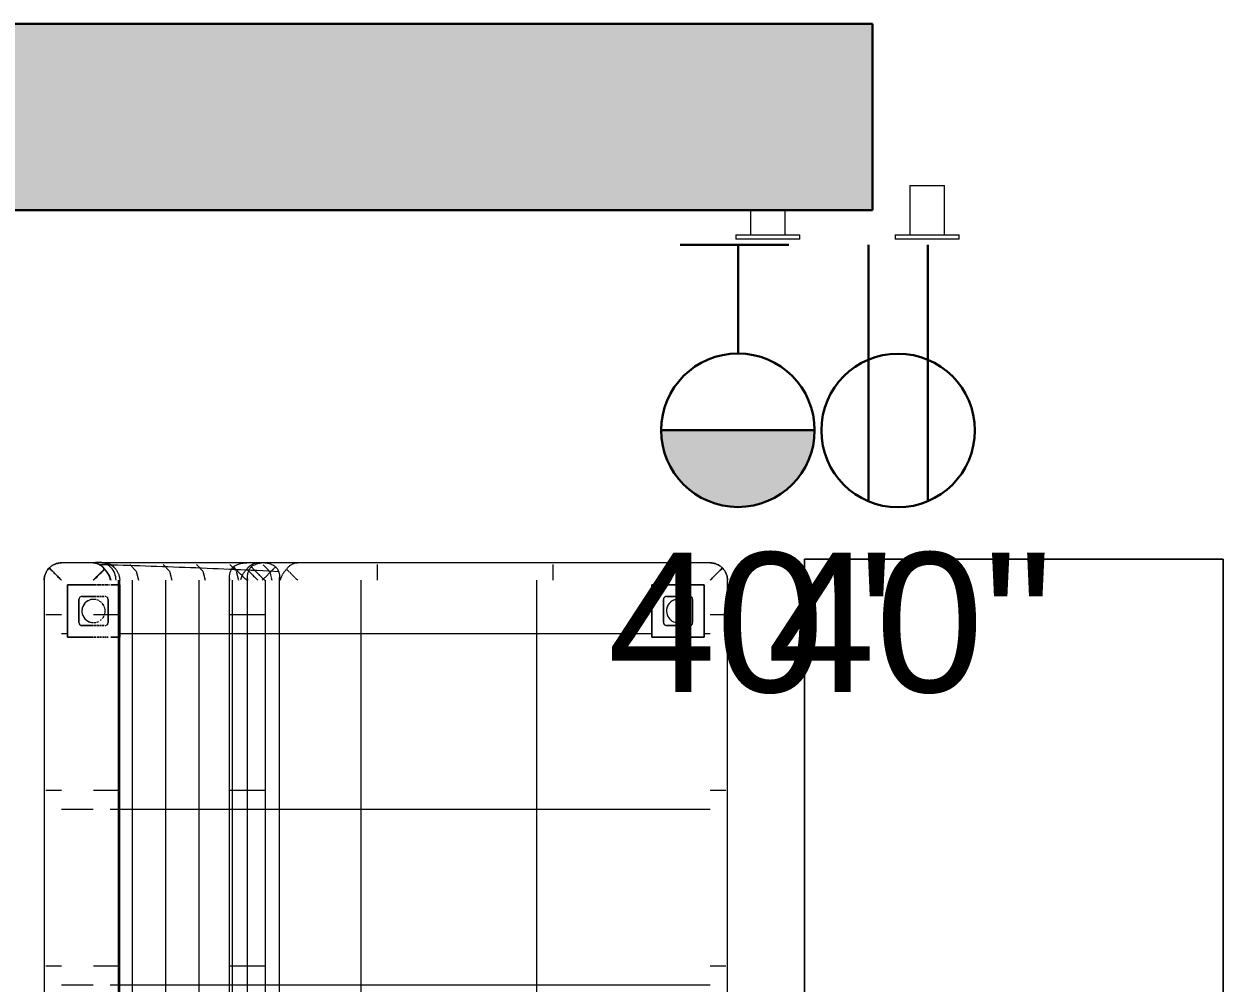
# Model space of a CAD drawing. Header units: inches. Extents: x 11834 to 13024, y -8101 to -6934.
# Drawn here: x 12305.5 to 12357.1, y -7327.8 to -7286.5 of the extents above; entities that cross this region are included whole.
import ezdxf

# ---------------------------------------------------------------- set-up
doc = ezdxf.new("R2010")
doc.units = ezdxf.units.IN
doc.header["$MEASUREMENT"] = 0
for name, color, linetype, lineweight in [('A-ANNO-NOTE', 131, 'Continuous', 40), ('A-WALL', 113, 'Continuous', 9), ('A-WALL-PATT', 111, 'Continuous', 18), ('E-ELEC-FIXT', 91, 'Continuous', 9), ('I-FURN', 30, 'Continuous', 9)]:
    doc.layers.add(name, color=color, linetype=linetype, lineweight=lineweight)
doc.styles.add('Swis721 Lt BT', font='swissl.ttf', dxfattribs={"height": 6})
pattern_1 = [(270, (7274.035, 12321.105), (7.554, 5e-16), []), (0, (7274.035, 12321.105), (0, 7.554), [])]

# ---------------------------------------------------------------- blocks, each defined once
blk = doc.blocks.new('FP_1_185-FIRST FLOOR POWER _ SIGNAL')
at = {"layer": 'I-FURN'}
for p, q in [((0.785, 11.494), (23.586, 11.494)), ((0.785, 11.443), (23.586, 11.443)), ((6.992, 11.511), (6.992, 11.802)), ((14.547, 11.511), (14.547, 11.802)), ((22.101, 11.511), (22.101, 11.802))]:
    blk.add_line(p, q, dxfattribs=at)
blk = doc.blocks.new('FP_1_186-FIRST FLOOR POWER _ SIGNAL')
at = {"layer": 'I-FURN'}
for p, q in [((6.992, 12.219), (6.992, 12.571)), ((14.547, 12.219), (14.547, 12.571)), ((22.101, 12.219), (22.101, 12.571)), ((6.992, 11.943), (6.992, 12.219)), ((6.992, 11.802), (6.992, 11.943)), ((14.547, 11.943), (14.547, 12.219)), ((14.547, 11.802), (14.547, 11.943)), ((22.101, 11.943), (22.101, 12.219)), ((22.101, 11.802), (22.101, 11.943))]:
    blk.add_line(p, q, dxfattribs=at)
blk = doc.blocks.new('FP_1_187-FIRST FLOOR POWER _ SIGNAL')
at = {"layer": 'I-FURN'}
for p, q in [((23.586, 14.693), (0.785, 14.693)), ((6.992, 14.333), (6.992, 14.618)), ((14.547, 14.333), (14.547, 14.618)), ((22.101, 14.333), (22.101, 14.618)), ((6.992, 13.943), (6.992, 14.333)), ((14.547, 13.943), (14.547, 14.333)), ((22.101, 13.943), (22.101, 14.333))]:
    blk.add_line(p, q, dxfattribs=at)
blk = doc.blocks.new('FP_1_188-FIRST FLOOR POWER _ SIGNAL')
at = {"layer": 'I-FURN'}
for p, q in [((24.351, 12.37), (24.353, 12.388)), ((24.353, 12.388), (24.354, 12.406)), ((24.354, 12.406), (24.355, 12.424)), ((24.355, 12.424), (24.356, 12.443)), ((24.356, 12.443), (24.357, 12.462)), ((24.357, 12.462), (24.358, 12.481)), ((24.137, 11.82), (24.188, 11.876)), ((24.188, 11.876), (24.234, 11.936)), ((24.234, 11.936), (24.273, 12.001)), ((24.263, 11.85), (24.267, 11.86)), ((24.267, 11.86), (24.27, 11.87)), ((24.27, 11.87), (24.273, 11.881)), ((24.273, 12.001), (24.306, 12.069)), ((24.273, 11.881), (24.277, 11.892)), ((24.277, 11.892), (24.28, 11.903)), ((24.28, 11.903), (24.283, 11.914)), ((24.283, 11.914), (24.286, 11.926)), ((24.286, 11.926), (24.289, 11.937)), ((24.289, 11.937), (24.292, 11.949)), ((24.292, 11.949), (24.295, 11.961)), ((24.295, 11.961), (24.298, 11.974)), ((24.298, 11.974), (24.3, 11.986)), ((24.3, 11.986), (24.303, 11.999)), ((24.303, 11.999), (24.306, 12.012)), ((24.306, 12.069), (24.332, 12.14)), ((24.306, 12.012), (24.308, 12.025)), ((24.308, 12.025), (24.311, 12.039)), ((24.311, 12.039), (24.313, 12.053)), ((24.313, 12.053), (24.316, 12.066)), ((24.316, 12.066), (24.318, 12.08)), ((24.318, 12.08), (24.321, 12.095)), ((24.321, 12.095), (24.323, 12.109)), ((24.323, 12.109), (24.325, 12.124)), ((24.325, 12.124), (24.327, 12.139)), ((24.327, 12.139), (24.329, 12.154)), ((24.329, 12.154), (24.331, 12.169)), ((24.331, 12.169), (24.333, 12.185)), ((24.332, 12.14), (24.35, 12.213)), ((24.333, 12.185), (24.335, 12.201)), ((24.335, 12.201), (24.337, 12.217)), ((24.337, 12.217), (24.339, 12.233)), ((24.339, 12.233), (24.341, 12.249)), ((24.341, 12.249), (24.342, 12.266)), ((24.342, 12.266), (24.344, 12.283)), ((24.344, 12.283), (24.346, 12.3)), ((24.346, 12.3), (24.347, 12.317)), ((24.347, 12.317), (24.349, 12.334)), ((24.349, 12.334), (24.35, 12.352)), ((24.35, 12.352), (24.351, 12.37)), ((24.35, 12.213), (24.362, 12.287)), ((23.586, 11.6), (23.662, 11.603)), ((23.662, 11.603), (23.738, 11.613)), ((23.738, 11.613), (23.812, 11.631)), ((23.812, 11.631), (23.884, 11.656)), ((23.884, 11.656), (23.953, 11.687)), ((23.953, 11.687), (24.019, 11.726)), ((24.019, 11.726), (24.08, 11.77)), ((24.08, 11.77), (24.137, 11.82)), ((24.185, 11.695), (24.189, 11.7)), ((24.189, 11.7), (24.194, 11.706)), ((24.194, 11.706), (24.198, 11.712)), ((24.198, 11.712), (24.202, 11.718)), ((24.202, 11.718), (24.206, 11.725)), ((24.206, 11.725), (24.21, 11.732)), ((24.21, 11.732), (24.215, 11.738)), ((24.215, 11.738), (24.219, 11.746)), ((24.219, 11.746), (24.223, 11.753)), ((24.223, 11.753), (24.227, 11.761)), ((24.227, 11.761), (24.23, 11.769)), ((24.23, 11.769), (24.234, 11.777)), ((24.234, 11.777), (24.238, 11.785)), ((24.238, 11.785), (24.242, 11.794)), ((24.242, 11.794), (24.246, 11.802)), ((24.246, 11.802), (24.249, 11.811)), ((24.249, 11.811), (24.253, 11.821)), ((24.253, 11.821), (24.256, 11.83)), ((24.256, 11.83), (24.26, 11.84)), ((24.26, 11.84), (24.263, 11.85))]:
    blk.add_line(p, q, dxfattribs=at)
at = {"layer": 'I-FURN', "flags": 128}
blk.add_lwpolyline([(24.336, 12.193), (24.335, 12.163), (24.334, 12.133), (24.331, 12.104), (24.326, 12.074), (24.321, 12.044), (24.314, 12.015), (24.307, 11.986), (24.298, 11.957), (24.288, 11.929), (24.277, 11.901), (24.265, 11.874), (24.251, 11.847), (24.237, 11.821), (24.221, 11.795), (24.205, 11.77), (24.188, 11.745), (24.169, 11.722), (24.15, 11.699), (24.13, 11.677), (24.108, 11.655), (24.087, 11.635), (24.064, 11.615), (24.04, 11.597), (24.016, 11.579), (23.991, 11.562), (23.966, 11.547), (23.939, 11.532), (23.913, 11.518), (23.885, 11.506), (23.858, 11.494), (23.83, 11.484), (23.801, 11.475), (23.772, 11.467), (23.743, 11.46), (23.713, 11.454), (23.684, 11.45), (23.654, 11.446), (23.624, 11.444), (23.594, 11.443), (23.586, 11.443)], dxfattribs=at)
blk = doc.blocks.new('FP_1_189-FIRST FLOOR POWER _ SIGNAL')
at = {"layer": 'I-FURN'}
blk.add_line((24.336, 12.571), (24.336, 13.943), dxfattribs=at)
blk = doc.blocks.new('FP_1_199-FIRST FLOOR POWER _ SIGNAL')
at = {"layer": 'I-FURN'}
for p, q in [((6.992, -14.333), (6.992, -13.943)), ((6.992, -14.618), (6.992, -14.333)), ((14.547, -14.333), (14.547, -13.943)), ((14.547, -14.618), (14.547, -14.333)), ((22.101, -14.333), (22.101, -13.943)), ((22.101, -14.618), (22.101, -14.333)), ((0.785, -14.693), (23.586, -14.693))]:
    blk.add_line(p, q, dxfattribs=at)
blk = doc.blocks.new('FP_1_200-FIRST FLOOR POWER _ SIGNAL')
at = {"layer": 'I-FURN'}
for p, q in [((23.728, 6.731), (0.643, 6.731)), ((6.992, 6.582), (6.992, 6.736)), ((14.547, 6.582), (14.547, 6.736)), ((22.101, 6.582), (22.101, 6.736)), ((6.992, 6.313), (6.992, 6.582)), ((6.992, 5.981), (6.992, 6.313)), ((14.547, 6.313), (14.547, 6.582)), ((14.547, 5.981), (14.547, 6.313)), ((22.101, 6.313), (22.101, 6.582)), ((22.101, 5.981), (22.101, 6.313))]:
    blk.add_line(p, q, dxfattribs=at)
blk = doc.blocks.new('FP_1_202-FIRST FLOOR POWER _ SIGNAL')
at = {"layer": 'I-FURN'}
for p, q in [((24.336, -13.943), (24.336, 5.981)), ((23.976, 0.371), (23.586, 0.371)), ((24.261, 0.371), (23.976, 0.371)), ((23.976, -7.183), (23.586, -7.183)), ((24.261, -7.183), (23.976, -7.183))]:
    blk.add_line(p, q, dxfattribs=at)
blk = doc.blocks.new('FP_1_214-FIRST FLOOR POWER _ SIGNAL')
at = {"layer": 'I-FURN'}
blk.add_line((0.671, 4.567), (23.7, 4.567), dxfattribs=at)
blk = doc.blocks.new('FP_1_215-FIRST FLOOR POWER _ SIGNAL')
at = {"layer": 'I-FURN'}
for p, q in [((23.586, 14.693), (0.785, 14.693)), ((6.992, 14.502), (6.992, 14.572)), ((6.992, 14.352), (6.992, 14.474)), ((14.547, 14.352), (14.547, 14.613)), ((22.101, 14.572), (22.101, 14.618)), ((22.101, 14.474), (22.101, 14.564)), ((22.101, 14.352), (22.101, 14.463)), ((6.992, 13.943), (6.992, 14.333)), ((14.547, 14.053), (14.547, 14.333)), ((14.547, 13.943), (14.547, 14.027)), ((22.101, 14.22), (22.101, 14.333)), ((22.101, 14.083), (22.101, 14.21)), ((22.101, 13.943), (22.101, 14.053))]:
    blk.add_line(p, q, dxfattribs=at)
blk = doc.blocks.new('FP_1_218-FIRST FLOOR POWER _ SIGNAL')
at = {"layer": 'I-FURN'}
for p, q in [((24.336, 12.235), (24.336, 12.571)), ((24.259, 12.026), (24.254, 11.858)), ((24.265, 12.269), (24.259, 12.026)), ((24.336, 5.981), (24.336, 12.235)), ((24.245, 11.542), (24.238, 11.3)), ((24.252, 11.784), (24.245, 11.542)), ((24.254, 11.858), (24.252, 11.784)), ((24.261, 11.009), (23.976, 10.729)), ((24.23, 11.058), (24.223, 10.816)), ((24.238, 11.3), (24.23, 11.058)), ((23.976, 10.729), (23.586, 10.628)), ((24.207, 10.333), (24.199, 10.092)), ((24.215, 10.574), (24.207, 10.333)), ((24.223, 10.816), (24.215, 10.574)), ((24.191, 9.85), (24.183, 9.609)), ((24.199, 10.092), (24.191, 9.85)), ((23.976, 9.297), (23.586, 9.195)), ((24.261, 9.576), (23.976, 9.297)), ((24.174, 9.368), (24.165, 9.127)), ((24.183, 9.609), (24.174, 9.368)), ((24.156, 8.886), (24.147, 8.646)), ((24.165, 9.127), (24.156, 8.886)), ((24.138, 8.405), (24.129, 8.165)), ((24.147, 8.646), (24.138, 8.405)), ((23.976, 7.865), (23.586, 7.763)), ((24.261, 8.144), (23.976, 7.865)), ((24.119, 7.925), (24.11, 7.685)), ((24.129, 8.165), (24.119, 7.925)), ((24.1, 7.445), (24.09, 7.206)), ((24.11, 7.685), (24.1, 7.445)), ((24.069, 6.727), (24.065, 6.638)), ((24.08, 6.966), (24.069, 6.727)), ((24.09, 7.206), (24.08, 6.966)), ((24.261, 6.712), (24.132, 6.585)), ((23.637, 6.344), (23.586, 6.331)), ((23.976, 6.433), (23.644, 6.346)), ((24.105, 6.559), (24.001, 6.458)), ((24.048, 6.249), (24.038, 6.01)), ((24.057, 6.453), (24.048, 6.249)), ((24.059, 6.488), (24.058, 6.458)), ((24.062, 6.559), (24.059, 6.488)), ((24.065, 6.638), (24.062, 6.559)), ((24.023, 5.685), (24.016, 5.533)), ((24.027, 5.772), (24.023, 5.686)), ((24.031, 5.867), (24.028, 5.787)), ((24.038, 6.01), (24.032, 5.882)), ((24.336, 5.317), (24.336, 5.981)), ((24.005, 5.295), (23.994, 5.057)), ((24.016, 5.533), (24.005, 5.295)), ((24.161, 5.182), (24.066, 5.089)), ((24.255, 5.274), (24.167, 5.188)), ((23.695, 4.927), (23.586, 4.899)), ((23.826, 4.961), (23.711, 4.931)), ((23.945, 4.992), (23.834, 4.963)), ((23.983, 4.819), (23.971, 4.581)), ((24.058, 5.081), (23.976, 5)), ((23.994, 5.057), (23.983, 4.819))]:
    blk.add_line(p, q, dxfattribs=at)
blk = doc.blocks.new('FP_1_219-FIRST FLOOR POWER _ SIGNAL')
at = {"layer": 'I-FURN'}
blk.add_line((24.336, 12.587), (24.336, 13.943), dxfattribs=at)
blk = doc.blocks.new('FP_1_220-FIRST FLOOR POWER _ SIGNAL')
at = {"layer": 'I-FURN'}
for p, q in [((6.992, 12.241), (6.992, 12.571)), ((14.547, 12.241), (14.547, 12.571)), ((22.101, 12.445), (22.101, 12.563)), ((22.101, 12.322), (22.101, 12.437)), ((6.992, 12.052), (6.992, 12.235)), ((6.992, 11.991), (6.992, 12.024)), ((14.547, 12.089), (14.547, 12.241)), ((14.547, 12.009), (14.547, 12.068)), ((14.547, 11.93), (14.547, 11.967)), ((14.547, 11.872), (14.547, 11.904)), ((22.101, 12.241), (22.101, 12.313)), ((22.101, 12.202), (22.101, 12.241)), ((22.101, 12.089), (22.101, 12.193)), ((22.101, 11.995), (22.101, 12.085)), ((22.101, 11.919), (22.101, 11.967)), ((22.101, 11.865), (22.101, 11.914)), ((22.101, 11.832), (22.101, 11.862))]:
    blk.add_line(p, q, dxfattribs=at)
blk = doc.blocks.new('FP_1_221-FIRST FLOOR POWER _ SIGNAL')
at = {"layer": 'I-FURN'}
for p, q in [((23.709, 5.959), (0.662, 5.959)), ((6.992, 5.81), (6.992, 5.964)), ((6.992, 5.541), (6.992, 5.81)), ((14.547, 5.81), (14.547, 5.964)), ((14.547, 5.541), (14.547, 5.81)), ((22.101, 5.81), (22.101, 5.964)), ((22.101, 5.541), (22.101, 5.81)), ((6.992, 5.209), (6.992, 5.541)), ((14.547, 5.209), (14.547, 5.541)), ((22.101, 5.209), (22.101, 5.541))]:
    blk.add_line(p, q, dxfattribs=at)
blk = doc.blocks.new('FP_1_222-FIRST FLOOR POWER _ SIGNAL')
at = {"layer": 'I-FURN'}
for p, q in [((6.992, -14.044), (6.992, -13.943)), ((6.992, -14.315), (6.992, -14.053)), ((6.992, -14.545), (6.992, -14.352)), ((14.547, -14.333), (14.547, -13.943)), ((14.547, -14.572), (14.547, -14.352)), ((22.101, -14.083), (22.101, -13.952)), ((22.101, -14.22), (22.101, -14.093)), ((22.101, -14.333), (22.101, -14.23)), ((22.101, -14.474), (22.101, -14.362)), ((0.785, -14.693), (23.586, -14.693)), ((6.992, -14.618), (6.992, -14.572)), ((22.101, -14.572), (22.101, -14.482)), ((22.101, -14.618), (22.101, -14.578))]:
    blk.add_line(p, q, dxfattribs=at)
blk = doc.blocks.new('FP_1_224-FIRST FLOOR POWER _ SIGNAL')
at = {"layer": 'I-FURN'}
for p, q in [((24.336, -13.943), (24.336, 5.209)), ((23.674, 0.371), (23.586, 0.371)), ((23.963, 0.371), (23.714, 0.371)), ((24.15, 0.371), (23.976, 0.371)), ((24.244, 0.371), (24.178, 0.371)), ((23.695, -7.183), (23.586, -7.183)), ((23.976, -7.183), (23.72, -7.183)), ((24.261, -7.183), (23.979, -7.183))]:
    blk.add_line(p, q, dxfattribs=at)
blk = doc.blocks.new('Kimball - Villa - Lounges Privacy Back Without Arms - K602FPB-V184-FIRST FLOOR POWER _ SIGNAL')
at = {"layer": 'I-FURN'}
h = blk.add_hatch(dxfattribs=at)
h.set_pattern_fill('FP1_10', color=256, style=0, pattern_type=2)
h.set_pattern_definition(pattern_1)
h.paths.add_polyline_path([(0.785, 13.098), (0.801, 12.587), (21.141, 12.587), (21.141, 13.693), (23.391, 13.693), (23.391, 12.587), (23.586, 12.587), (23.586, 13.943), (0.785, 13.943)], flags=0)
h = blk.add_hatch(dxfattribs=at)
h.set_pattern_fill('FP1_9', color=256, style=0, pattern_type=2)
h.set_pattern_definition([(270, (7274.035, 446.049), (7.554, 5e-16), []), (0, (7274.035, 446.049), (0, 1.432), [])])
h.paths.add_polyline_path([(0.785, 11.831), (0.785, 4.58), (23.586, 4.58), (23.586, 11.851), (23.391, 11.831), (23.391, 11.443), (21.141, 11.443), (21.141, 11.851), (0.785, 11.844)], flags=0)
h = blk.add_hatch(dxfattribs=at)
h.set_pattern_fill('FP1_10', color=256, style=0, pattern_type=2)
h.set_pattern_definition(pattern_1)
h.paths.add_polyline_path([(0.785, 4.567), (0.785, -13.943), (23.586, -13.943), (23.586, 4.567), (1.15, 4.567)], flags=0)
h.paths.add_polyline_path([(21.141, -13.6), (21.141, -11.443), (23.391, -11.443), (23.391, -13.693), (21.141, -13.693)], flags=0)
for p, q in [((23.391, 13.693), (21.141, 13.693)), ((21.141, 13.693), (21.141, 12.587)), ((21.141, 12.587), (21.141, 13.693)), ((21.141, 13.693), (23.391, 13.693)), ((23.391, 12.587), (23.391, 13.693)), ((23.391, 13.693), (23.391, 12.587)), ((21.641, 13.068), (21.641, 12.587)), ((21.641, 12.587), (21.641, 13.068)), ((22.766, 13.193), (21.766, 13.193)), ((21.766, 13.193), (22.766, 13.193)), ((22.891, 12.587), (22.891, 13.068)), ((22.891, 13.068), (22.891, 12.587)), ((21.141, 12.558), (21.141, 12.463)), ((21.141, 12.463), (21.141, 12.558)), ((21.141, 12.432), (21.141, 12.34)), ((21.141, 12.34), (21.141, 12.432)), ((21.641, 12.56), (21.641, 12.463)), ((21.641, 12.463), (21.641, 12.56)), ((21.641, 12.434), (21.641, 12.34)), ((21.641, 12.34), (21.641, 12.434)), ((22.891, 12.463), (22.891, 12.567)), ((22.891, 12.567), (22.891, 12.463)), ((22.891, 12.34), (22.891, 12.441)), ((22.891, 12.441), (22.891, 12.34)), ((23.391, 12.463), (23.391, 12.57)), ((23.391, 12.57), (23.391, 12.463)), ((23.391, 12.34), (23.391, 12.444)), ((23.391, 12.444), (23.391, 12.34)), ((21.141, 12.308), (21.141, 12.222)), ((21.141, 12.222), (21.141, 12.308)), ((21.141, 12.188), (21.141, 12.11)), ((21.141, 12.11), (21.141, 12.188)), ((21.141, 12.082), (21.141, 12.013)), ((21.141, 12.013), (21.141, 12.082)), ((21.141, 11.986), (21.141, 11.938)), ((21.141, 11.938), (21.141, 11.986)), ((21.641, 12.31), (21.641, 12.222)), ((21.641, 12.222), (21.641, 12.31)), ((21.641, 12.191), (21.641, 12.11)), ((21.641, 12.11), (21.641, 12.191)), ((21.766, 11.943), (22.766, 11.943)), ((22.766, 11.943), (21.766, 11.943)), ((22.891, 12.222), (22.891, 12.317)), ((22.891, 12.317), (22.891, 12.222)), ((22.891, 12.11), (22.891, 12.197)), ((22.891, 12.197), (22.891, 12.11)), ((23.391, 12.222), (23.391, 12.319)), ((23.391, 12.319), (23.391, 12.222)), ((23.391, 12.11), (23.391, 12.199)), ((23.391, 12.199), (23.391, 12.11)), ((23.391, 12.013), (23.391, 12.087)), ((23.391, 12.087), (23.391, 12.013)), ((23.391, 11.938), (23.391, 11.99)), ((23.391, 11.99), (23.391, 11.938)), ((23.391, 11.884), (23.391, 11.916)), ((23.391, 11.916), (23.391, 11.884)), ((21.141, 11.831), (21.141, 11.487)), ((21.141, 11.487), (21.141, 11.831)), ((21.141, 11.487), (21.141, 11.443)), ((21.141, 11.443), (21.141, 11.487)), ((21.141, 11.443), (23.391, 11.443)), ((23.391, 11.443), (21.141, 11.443)), ((23.391, 11.489), (23.391, 11.831)), ((23.391, 11.831), (23.391, 11.489)), ((23.391, 11.443), (23.391, 11.489)), ((23.391, 11.489), (23.391, 11.443)), ((23.391, -11.443), (21.141, -11.443)), ((21.141, -11.443), (21.141, -13.693)), ((21.141, -13.693), (21.141, -11.443)), ((21.141, -11.443), (23.391, -11.443)), ((23.391, -13.693), (23.391, -11.443)), ((23.391, -11.443), (23.391, -13.693)), ((21.641, -12.068), (21.641, -13.068)), ((21.641, -13.068), (21.641, -12.068)), ((22.766, -11.943), (21.766, -11.943)), ((21.766, -11.943), (22.766, -11.943)), ((22.891, -13.068), (22.891, -12.068)), ((22.891, -12.068), (22.891, -13.068)), ((21.766, -13.193), (22.766, -13.193)), ((22.766, -13.193), (21.766, -13.193)), ((21.141, -13.693), (23.391, -13.693)), ((23.391, -13.693), (21.141, -13.693))]:
    blk.add_line(p, q, dxfattribs=at)
for centre, radius, start, end in [((21.766, 13.068), 0.125, 90, 180), ((21.766, 13.068), 0.125, 105, 180), ((21.766, 13.068), 0.125, 90, 105), ((22.266, 12.568), 0.5, 60, 177.8447), ((22.266, 12.568), 0.5, 2.1553, 150), ((22.266, 12.568), 0.5, 45, 60), ((22.266, 12.568), 0.5, 2.1553, 45), ((22.766, 13.068), 0.125, 30, 90), ((22.766, 13.068), 0.125, 75, 90), ((22.766, 13.068), 0.125, 15, 75), ((22.766, 13.068), 0.125, 0, 30), ((22.766, 13.068), 0.125, 0, 15), ((22.266, 12.568), 0.5, 150, 177.8447), ((22.266, 12.568), 0.5, 180.8614, 192.2406), ((22.266, 12.568), 0.5, 180.8614, 192.2406), ((22.266, 12.568), 0.5, 195.4821, 207.273), ((22.266, 12.568), 0.5, 195.4821, 207.273), ((22.266, 12.568), 0.5, 332.727, 345), ((22.266, 12.568), 0.5, 332.727, 345), ((22.266, 12.568), 0.5, 347.7594, 359.7724), ((22.266, 12.568), 0.5, 347.7594, 359.7724), ((21.766, 12.068), 0.125, 180, 195), ((21.766, 12.068), 0.125, 180, 195), ((21.766, 12.068), 0.125, 210, 270), ((21.766, 12.068), 0.125, 210, 225), ((21.766, 12.068), 0.125, 225, 270), ((22.266, 12.568), 0.5, 214.7548, 224.0218), ((22.266, 12.568), 0.5, 214.7548, 224.0218), ((22.266, 12.568), 0.5, 229.2763, 247.7514), ((22.266, 12.568), 0.5, 229.2763, 247.7514), ((22.266, 12.568), 0.5, 250.1586, 253.9617), ((22.266, 12.568), 0.5, 250.1586, 253.9617), ((22.266, 12.568), 0.5, 255.6561, 284.8274), ((22.266, 12.568), 0.5, 255.6561, 284.8274), ((22.266, 12.568), 0.5, 286.0383, 290.2577), ((22.266, 12.568), 0.5, 286.0383, 290.2577), ((22.266, 12.568), 0.5, 292.2486, 311.3114), ((22.266, 12.568), 0.5, 292.2486, 300), ((22.266, 12.568), 0.5, 300, 311.3114), ((22.266, 12.568), 0.5, 315.9782, 329.6284), ((22.266, 12.568), 0.5, 315.9782, 329.6284), ((22.766, 12.068), 0.125, 270, 330), ((22.766, 12.068), 0.125, 270, 300), ((22.766, 12.068), 0.125, 300, 315), ((22.766, 12.068), 0.125, 315, 330), ((22.766, 12.068), 0.125, 345, 0), ((22.766, 12.068), 0.125, 345, 0), ((21.766, -12.068), 0.125, 165, 180), ((21.766, -12.068), 0.125, 165, 180), ((21.766, -12.068), 0.125, 150, 165), ((21.766, -12.068), 0.125, 150, 165), ((21.766, -12.068), 0.125, 120, 150), ((21.766, -12.068), 0.125, 135, 150), ((21.766, -12.068), 0.125, 90, 135), ((21.766, -12.068), 0.125, 90, 120), ((22.266, -12.568), 0.5, 135, 180), ((22.266, -12.568), 0.5, 150, 180), ((22.266, -12.568), 0.5, 135, 150), ((22.266, -12.568), 0.5, 90, 135), ((22.266, -12.568), 0.5, 0, 135), ((22.266, -12.568), 0.5, 75, 90), ((22.266, -12.568), 0.5, 30, 75), ((22.266, -12.568), 0.5, 15, 30), ((22.766, -12.068), 0.125, 60, 90), ((22.766, -12.068), 0.125, 75, 90), ((22.766, -12.068), 0.125, 0, 75), ((22.766, -12.068), 0.125, 0, 60), ((22.266, -12.568), 0.5, 180, 225), ((22.266, -12.568), 0.5, 180, 360), ((22.266, -12.568), 0.5, 315, 330), ((22.266, -12.568), 0.5, 330, 360), ((22.266, -12.568), 0.5, 0, 15), ((21.766, -13.068), 0.125, 180, 225), ((21.766, -13.068), 0.125, 180, 195), ((21.766, -13.068), 0.125, 195, 270), ((21.766, -13.068), 0.125, 225, 270), ((22.266, -12.568), 0.5, 225, 270), ((22.266, -12.568), 0.5, 270, 315), ((22.766, -13.068), 0.125, 270, 315), ((22.766, -13.068), 0.125, 270, 285), ((22.766, -13.068), 0.125, 285, 300), ((22.766, -13.068), 0.125, 300, 330), ((22.766, -13.068), 0.125, 315, 0), ((22.766, -13.068), 0.125, 330, 345), ((22.766, -13.068), 0.125, 345, 0)]:
    blk.add_arc(centre, radius, start, end, dxfattribs=at)
for points, knots in [([(23.586, 14.693), (23.633, 14.693), (23.726, 14.685), (23.841, 14.652), (23.93, 14.611), (24.017, 14.561), (24.077, 14.512), (24.116, 14.474)], [0, 0, 0, 0, 0.25, 0.5, 0.625, 0.75, 1, 1, 1, 1]), ([(24.116, 14.474), (24.077, 14.512), (24.017, 14.561), (23.93, 14.611), (23.841, 14.652), (23.726, 14.685), (23.633, 14.693), (23.586, 14.693)], [0, 0, 0, 0, 0.25, 0.375, 0.5, 0.75, 1, 1, 1, 1]), ([(24.116, 14.474), (24.077, 14.512), (24.017, 14.561), (23.93, 14.611), (23.841, 14.652), (23.726, 14.685), (23.633, 14.693), (23.586, 14.693)], [0, 0, 0, 0, 0.25, 0.375, 0.5, 0.75, 1, 1, 1, 1]), ([(24.116, 14.474), (24.077, 14.436), (24.017, 14.374), (23.93, 14.287), (23.841, 14.198), (23.726, 14.084), (23.633, 13.99), (23.586, 13.943)], [0, 0, 0, 0, 0.25, 0.375, 0.5, 0.75, 1, 1, 1, 1]), ([(23.586, 13.943), (23.633, 13.99), (23.726, 14.084), (23.841, 14.198), (23.93, 14.287), (24.017, 14.374), (24.077, 14.436), (24.116, 14.474)], [0, 0, 0, 0, 0.25, 0.5, 0.625, 0.75, 1, 1, 1, 1]), ([(23.863, 14.64), (23.885, 14.631), (23.93, 14.611), (24.017, 14.561), (24.077, 14.512), (24.116, 14.474)], [0.5, 0.5, 0.5, 0.5, 0.625, 0.75, 1, 1, 1, 1]), ([(24.116, 14.474), (24.077, 14.436), (24.017, 14.374), (23.93, 14.287), (23.885, 14.243), (23.863, 14.22)], [0, 0, 0, 0, 0.25, 0.375, 0.5, 0.5, 0.5, 0.5]), ([(23.586, 13.943), (23.633, 13.99), (23.726, 14.084), (23.841, 14.198), (23.93, 14.287), (23.973, 14.331), (23.995, 14.352)], [0, 0, 0, 0, 0.25, 0.5, 0.625, 0.75, 0.75, 0.75, 0.75]), ([(24.298, 12.394), (24.289, 12.37), (24.272, 12.335), (24.252, 12.302), (24.246, 12.291)], [-0.639382, -0.639382, -0.639382, -0.639382, -0.5, -0.4356322, -0.4356322, -0.4356322, -0.4356322]), ([(24.33, 12.508), (24.327, 12.489), (24.319, 12.451), (24.306, 12.414), (24.298, 12.396)], [-0.8564331, -0.8564331, -0.8564331, -0.8564331, -0.75, -0.6430394, -0.6430394, -0.6430394, -0.6430394]), ([(23.782, 11.914), (23.758, 11.903), (23.708, 11.882), (23.658, 11.868), (23.632, 11.862)], [-0.3969001, -0.3969001, -0.3969001, -0.3969001, -0.25, -0.0923865, -0.0923865, -0.0923865, -0.0923865]), ([(23.917, 11.989), (23.889, 11.97), (23.845, 11.944), (23.799, 11.921), (23.783, 11.913)], [-0.6762946, -0.6762946, -0.6762946, -0.6762946, -0.5, -0.3975728, -0.3975728, -0.3975728, -0.3975728]), ([(24.04, 12.087), (24.011, 12.06), (23.971, 12.026), (23.929, 11.997), (23.917, 11.989)], [-0.9462059, -0.9462059, -0.9462059, -0.9462059, -0.75, -0.6767674, -0.6767674, -0.6767674, -0.6767674]), ([(24.294, 12.363), (24.28, 12.33), (24.244, 12.264), (24.197, 12.2), (24.166, 12.172)], [0.4000238, 0.4000238, 0.4000238, 0.4000238, 0.6, 0.7999961, 0.7999961, 0.7999961, 0.7999961]), ([(24.164, 6.559), (24.132, 6.591), (24.065, 6.644), (23.971, 6.689), (23.892, 6.712), (23.812, 6.728), (23.751, 6.732), (23.71, 6.731)], [0, 0, 0, 0, 0.2, 0.4, 0.5, 0.6, 0.8, 0.8, 0.8, 0.8]), ([(23.586, 5.981), (23.628, 6.022), (23.71, 6.105), (23.812, 6.208), (23.892, 6.287), (23.971, 6.366), (24.065, 6.46), (24.132, 6.528), (24.164, 6.559)], [0, 0, 0, 0, 0.2, 0.4, 0.5, 0.6, 0.8, 1, 1, 1, 1]), ([(23.617, 6.228), (23.648, 6.221), (23.721, 6.2), (23.791, 6.168), (23.832, 6.147)], [0.0629363, 0.0629363, 0.0629363, 0.0629363, 0.25, 0.4984416, 0.4984416, 0.4984416, 0.4984416]), ([(23.949, 5.922), (23.93, 5.928), (23.892, 5.94), (23.853, 5.947), (23.833, 5.951)], [0.4030579, 0.4030579, 0.4030579, 0.4030579, 0.5, 0.5993, 0.5993, 0.5993, 0.5993]), ([(23.833, 5.456), (23.853, 5.476), (23.892, 5.514), (23.929, 5.552), (23.948, 5.57)], [0.4019522, 0.4019522, 0.4019522, 0.4019522, 0.5, 0.5944092, 0.5944092, 0.5944092, 0.5944092]), ([(23.834, 5.069), (23.854, 5.049), (23.891, 5.012), (23.927, 4.975), (23.945, 4.958)], [0.4029332, 0.4029332, 0.4029332, 0.4029332, 0.5, 0.5899944, 0.5899944, 0.5899944, 0.5899944]), ([(23.944, 4.602), (23.927, 4.596), (23.891, 4.585), (23.854, 4.578), (23.835, 4.575)], [0.4125676, 0.4125676, 0.4125676, 0.4125676, 0.5, 0.5958174, 0.5958174, 0.5958174, 0.5958174]), ([(24.116, -14.474), (24.077, -14.436), (24.017, -14.374), (23.93, -14.287), (23.841, -14.198), (23.726, -14.084), (23.633, -13.99), (23.586, -13.943)], [0, 0, 0, 0, 0.25, 0.375, 0.5, 0.75, 1, 1, 1, 1]), ([(24.116, -14.474), (24.077, -14.436), (24.017, -14.374), (23.93, -14.287), (23.841, -14.198), (23.726, -14.084), (23.633, -13.99), (23.586, -13.943)], [0, 0, 0, 0, 0.25, 0.375, 0.5, 0.75, 1, 1, 1, 1]), ([(23.726, -14.083), (23.772, -14.13), (23.841, -14.198), (23.93, -14.287), (24.017, -14.374), (24.077, -14.436), (24.116, -14.474)], [0.25, 0.25, 0.25, 0.25, 0.5, 0.625, 0.75, 1, 1, 1, 1]), ([(23.586, -14.693), (23.633, -14.693), (23.726, -14.685), (23.841, -14.652), (23.93, -14.611), (24.017, -14.561), (24.077, -14.512), (24.116, -14.474)], [0, 0, 0, 0, 0.25, 0.5, 0.625, 0.75, 1, 1, 1, 1]), ([(24.116, -14.474), (24.077, -14.512), (24.017, -14.561), (23.93, -14.611), (23.841, -14.652), (23.726, -14.685), (23.633, -14.693), (23.586, -14.693)], [0, 0, 0, 0, 0.25, 0.375, 0.5, 0.75, 1, 1, 1, 1]), ([(23.586, -14.693), (23.633, -14.693), (23.726, -14.685), (23.841, -14.652), (23.93, -14.611), (24.017, -14.561), (24.077, -14.512), (24.116, -14.474)], [0, 0, 0, 0, 0.25, 0.5, 0.625, 0.75, 1, 1, 1, 1]), ([(24.116, -14.474), (24.077, -14.512), (24.017, -14.561), (23.93, -14.611), (23.841, -14.652), (23.726, -14.685), (23.633, -14.693), (23.586, -14.693)], [0, 0, 0, 0, 0.25, 0.375, 0.5, 0.75, 1, 1, 1, 1])]:
    blk.add_open_spline(points, degree=3, knots=knots, dxfattribs=at)
for points in [[(23.586, 14.693), (23.633, 14.693), (23.726, 14.685), (23.818, 14.658), (23.863, 14.64)], [(23.995, 14.352), (24.037, 14.395), (24.077, 14.436), (24.116, 14.474)], [(24.213, 14.355), (24.185, 14.398), (24.152, 14.438), (24.116, 14.474)], [(24.116, 14.474), (24.151, 14.438), (24.214, 14.363), (24.283, 14.232), (24.326, 14.091), (24.336, 13.993), (24.336, 13.943)], [(24.116, 14.474), (24.152, 14.437), (24.185, 14.397), (24.213, 14.355)], [(24.116, 14.474), (24.152, 14.438), (24.185, 14.398), (24.213, 14.355)], [(23.726, 14.083), (23.679, 14.037), (23.633, 13.99), (23.586, 13.943)], [(23.863, 14.22), (23.818, 14.175), (23.772, 14.13), (23.726, 14.083)], [(24.251, 14.29), (24.246, 14.299), (24.241, 14.309), (24.235, 14.318)], [(24.235, 14.318), (24.241, 14.309), (24.246, 14.299), (24.252, 14.29)], [(24.235, 14.318), (24.241, 14.309), (24.246, 14.299), (24.252, 14.29)], [(24.251, 14.29), (24.264, 14.266), (24.276, 14.242), (24.286, 14.217)], [(24.251, 14.29), (24.264, 14.266), (24.276, 14.242), (24.286, 14.217)], [(24.284, 14.217), (24.275, 14.242), (24.264, 14.267), (24.252, 14.29)], [(24.285, 14.216), (24.291, 14.2), (24.297, 14.185), (24.302, 14.169)], [(24.285, 14.216), (24.291, 14.2), (24.297, 14.185), (24.302, 14.169)], [(24.301, 14.169), (24.296, 14.185), (24.291, 14.2), (24.286, 14.216)], [(24.301, 14.169), (24.305, 14.158), (24.308, 14.148), (24.31, 14.137)], [(24.301, 14.169), (24.305, 14.158), (24.308, 14.148), (24.31, 14.137)], [(24.31, 14.137), (24.308, 14.148), (24.305, 14.159), (24.302, 14.169)], [(24.315, 14.119), (24.32, 14.099), (24.323, 14.078), (24.325, 14.058)], [(24.327, 14.058), (24.324, 14.078), (24.32, 14.098), (24.315, 14.118)], [(24.315, 14.118), (24.32, 14.098), (24.323, 14.078), (24.325, 14.058)], [(24.328, 14.054), (24.333, 14.018), (24.336, 13.981), (24.336, 13.943)], [(24.336, 13.943), (24.336, 13.98), (24.333, 14.017), (24.328, 14.053)], [(24.328, 14.053), (24.333, 14.017), (24.336, 13.98), (24.336, 13.943)], [(23.586, 12.587), (23.628, 12.546), (23.669, 12.504), (23.71, 12.463)], [(24.068, 12.089), (24.031, 12.125), (23.956, 12.201), (23.836, 12.321), (23.712, 12.445), (23.628, 12.529), (23.586, 12.571)], [(23.586, 12.571), (23.628, 12.529), (23.712, 12.445), (23.836, 12.321), (23.916, 12.241), (23.955, 12.202)], [(23.712, 12.461), (23.752, 12.421), (23.792, 12.38), (23.833, 12.34)], [(24.336, 12.571), (24.336, 12.536), (24.329, 12.466), (24.298, 12.363), (24.245, 12.263), (24.17, 12.17), (24.105, 12.115), (24.068, 12.089)], [(24.326, 12.466), (24.319, 12.432), (24.309, 12.397), (24.294, 12.363)], [(24.336, 12.571), (24.336, 12.536), (24.333, 12.501), (24.326, 12.466)], [(24.336, 12.587), (24.336, 12.562), (24.334, 12.536), (24.33, 12.512)], [(23.586, 11.831), (23.628, 11.838), (23.712, 11.859), (23.836, 11.912), (23.956, 11.987), (24.031, 12.053), (24.068, 12.089)], [(23.711, 11.863), (23.67, 11.849), (23.628, 11.838), (23.586, 11.831)], [(23.631, 11.861), (23.616, 11.857), (23.601, 11.853), (23.586, 11.851)], [(23.955, 11.991), (23.916, 11.962), (23.836, 11.913), (23.753, 11.875), (23.711, 11.863)], [(23.835, 12.337), (23.875, 12.298), (23.914, 12.259), (23.951, 12.222)], [(23.955, 12.217), (23.993, 12.18), (24.028, 12.144), (24.063, 12.11)], [(23.955, 12.202), (23.994, 12.163), (24.031, 12.125), (24.068, 12.089)], [(24.068, 12.089), (24.031, 12.053), (23.994, 12.02), (23.955, 11.991)], [(24.166, 12.172), (24.137, 12.142), (24.105, 12.115), (24.068, 12.089)], [(24.167, 12.196), (24.138, 12.166), (24.104, 12.139), (24.069, 12.114)], [(24.233, 12.273), (24.216, 12.25), (24.199, 12.227), (24.178, 12.207)], [(23.638, 6.726), (23.621, 6.723), (23.603, 6.721), (23.586, 6.717)], [(23.71, 6.731), (23.69, 6.73), (23.67, 6.728), (23.649, 6.726)], [(24.164, 6.559), (24.201, 6.506), (24.264, 6.388), (24.323, 6.19), (24.336, 6.051), (24.336, 5.981)], [(23.638, 5.953), (23.621, 5.951), (23.603, 5.948), (23.586, 5.945)], [(23.709, 5.958), (23.689, 5.958), (23.669, 5.956), (23.649, 5.953)], [(23.831, 5.951), (23.791, 5.957), (23.751, 5.961), (23.71, 5.958)], [(23.83, 5.742), (23.79, 5.703), (23.751, 5.663), (23.71, 5.623)], [(23.833, 6.147), (23.872, 6.126), (23.912, 6.103), (23.95, 6.073)], [(23.949, 5.861), (23.911, 5.823), (23.872, 5.785), (23.833, 5.745)], [(23.951, 6.072), (23.989, 6.044), (24.026, 6.012), (24.061, 5.978)], [(24.061, 5.974), (24.026, 5.939), (23.99, 5.902), (23.952, 5.864)], [(24.061, 5.869), (24.026, 5.89), (23.989, 5.907), (23.952, 5.921)], [(23.953, 5.575), (23.99, 5.612), (24.027, 5.65), (24.061, 5.683)], [(24.064, 5.975), (24.101, 5.95), (24.135, 5.922), (24.165, 5.892)], [(24.163, 5.789), (24.132, 5.819), (24.099, 5.845), (24.064, 5.866)], [(24.065, 5.688), (24.099, 5.722), (24.132, 5.755), (24.163, 5.785)], [(24.256, 5.616), (24.232, 5.675), (24.201, 5.731), (24.166, 5.784)], [(24.178, 5.878), (24.209, 5.846), (24.234, 5.81), (24.257, 5.773)], [(24.264, 5.762), (24.287, 5.723), (24.307, 5.683), (24.316, 5.64)], [(23.707, 5.619), (23.667, 5.579), (23.627, 5.539), (23.586, 5.498)], [(23.586, 5.209), (23.626, 5.248), (23.666, 5.288), (23.705, 5.328)], [(23.586, 5.317), (23.624, 5.279), (23.662, 5.241), (23.699, 5.204)], [(23.711, 5.333), (23.75, 5.373), (23.789, 5.412), (23.828, 5.451)], [(23.711, 5.192), (23.749, 5.154), (23.787, 5.116), (23.824, 5.079)], [(24.315, 5.421), (24.302, 5.486), (24.286, 5.551), (24.259, 5.61)], [(24.336, 5.215), (24.336, 5.283), (24.328, 5.348), (24.317, 5.414)], [(24.317, 5.112), (24.326, 5.161), (24.33, 5.212), (24.333, 5.262)], [(24.318, 5.634), (24.33, 5.59), (24.335, 5.546), (24.336, 5.501)], [(24.335, 5.262), (24.335, 5.279), (24.336, 5.295), (24.336, 5.312)], [(23.954, 4.949), (23.99, 4.913), (24.025, 4.877), (24.058, 4.845)], [(24.057, 4.655), (24.024, 4.635), (23.99, 4.618), (23.955, 4.606)], [(24.067, 4.835), (24.1, 4.803), (24.131, 4.771), (24.16, 4.742)], [(24.16, 4.734), (24.131, 4.706), (24.1, 4.682), (24.068, 4.661)], [(24.169, 4.745), (24.202, 4.795), (24.23, 4.85), (24.255, 4.906)], [(24.26, 4.918), (24.284, 4.977), (24.305, 5.038), (24.315, 5.102)], [(23.701, 4.567), (23.663, 4.569), (23.624, 4.573), (23.586, 4.58)], [(23.586, 4.525), (23.624, 4.518), (23.662, 4.508), (23.7, 4.495)], [(23.824, 4.573), (23.786, 4.568), (23.748, 4.564), (23.71, 4.567)], [(23.711, 4.491), (23.749, 4.478), (23.786, 4.461), (23.823, 4.443)], [(23.835, 4.436), (23.872, 4.417), (23.908, 4.396), (23.943, 4.37)], [(23.942, 4.145), (23.907, 4.11), (23.872, 4.075), (23.836, 4.039)], [(23.955, 4.36), (23.99, 4.334), (24.023, 4.305), (24.056, 4.274)], [(24.056, 4.259), (24.023, 4.227), (23.99, 4.193), (23.956, 4.159)], [(24.069, 4.263), (24.102, 4.24), (24.133, 4.214), (24.161, 4.187)], [(24.178, 4.169), (24.207, 4.138), (24.232, 4.104), (24.254, 4.07)], [(23.696, 3.899), (23.66, 3.863), (23.623, 3.826), (23.586, 3.789)], [(23.821, 4.024), (23.785, 3.988), (23.748, 3.952), (23.712, 3.915)], [(24.264, 4.053), (24.285, 4.016), (24.304, 3.978), (24.315, 3.939)], [(24.318, 3.924), (24.329, 3.884), (24.334, 3.842), (24.336, 3.801)], [(23.586, -13.943), (23.633, -13.99), (23.679, -14.037), (23.726, -14.083)], [(23.586, -13.943), (23.633, -13.99), (23.726, -14.084), (23.818, -14.175), (23.863, -14.22)], [(23.863, -14.22), (23.885, -14.243), (23.93, -14.287), (23.974, -14.331), (23.995, -14.352)], [(23.995, -14.352), (24.037, -14.395), (24.077, -14.436), (24.116, -14.474)], [(24.336, -13.943), (24.336, -13.993), (24.326, -14.091), (24.283, -14.232), (24.214, -14.363), (24.151, -14.438), (24.116, -14.474)], [(24.336, -13.943), (24.336, -13.993), (24.326, -14.091), (24.283, -14.232), (24.214, -14.363), (24.151, -14.439), (24.116, -14.474)], [(24.213, -14.354), (24.185, -14.397), (24.152, -14.436), (24.116, -14.474)], [(24.116, -14.474), (24.152, -14.437), (24.185, -14.397), (24.213, -14.355)], [(24.235, -14.318), (24.241, -14.309), (24.246, -14.299), (24.252, -14.29)], [(24.251, -14.29), (24.246, -14.299), (24.241, -14.309), (24.235, -14.318)], [(24.251, -14.29), (24.264, -14.266), (24.276, -14.241), (24.286, -14.216)], [(24.285, -14.216), (24.275, -14.241), (24.265, -14.266), (24.252, -14.29)], [(24.285, -14.216), (24.291, -14.2), (24.297, -14.185), (24.302, -14.169)], [(24.301, -14.169), (24.296, -14.185), (24.291, -14.201), (24.285, -14.216)], [(24.301, -14.169), (24.305, -14.158), (24.308, -14.148), (24.31, -14.137)], [(24.31, -14.137), (24.308, -14.148), (24.305, -14.159), (24.302, -14.169)], [(24.315, -14.118), (24.32, -14.097), (24.323, -14.076), (24.325, -14.054)], [(24.328, -14.055), (24.324, -14.076), (24.32, -14.097), (24.315, -14.118)], [(24.328, -14.054), (24.333, -14.017), (24.336, -13.98), (24.336, -13.943)], [(24.336, -13.943), (24.336, -13.981), (24.333, -14.018), (24.328, -14.054)]]:
    blk.add_open_spline(points, degree=3, dxfattribs=at)
for name in ['FP_1_187-FIRST FLOOR POWER _ SIGNAL', 'FP_1_215-FIRST FLOOR POWER _ SIGNAL', 'FP_1_189-FIRST FLOOR POWER _ SIGNAL', 'FP_1_219-FIRST FLOOR POWER _ SIGNAL', 'FP_1_186-FIRST FLOOR POWER _ SIGNAL', 'FP_1_220-FIRST FLOOR POWER _ SIGNAL', 'FP_1_218-FIRST FLOOR POWER _ SIGNAL', 'FP_1_188-FIRST FLOOR POWER _ SIGNAL', 'FP_1_185-FIRST FLOOR POWER _ SIGNAL', 'FP_1_200-FIRST FLOOR POWER _ SIGNAL', 'FP_1_221-FIRST FLOOR POWER _ SIGNAL', 'FP_1_202-FIRST FLOOR POWER _ SIGNAL', 'FP_1_224-FIRST FLOOR POWER _ SIGNAL', 'FP_1_214-FIRST FLOOR POWER _ SIGNAL', 'FP_1_199-FIRST FLOOR POWER _ SIGNAL', 'FP_1_222-FIRST FLOOR POWER _ SIGNAL']:
    blk.add_blockref(name, (0, 0), dxfattribs=at)
blk = doc.blocks.new('PS - Power Device _Wall Base_ - USB-7191310-FIRST FLOOR POWER _ SIGNAL')
at = {"layer": 'E-ELEC-FIXT'}
for p, q in [((12171.225, -7294.535), (12171.225, -7295.598)), ((12172.725, -7295.598), (12172.725, -7294.535)), ((12170.6, -7295.598), (12173.35, -7295.598)), ((12170.6, -7295.598), (12170.6, -7295.785)), ((12173.35, -7295.785), (12173.35, -7295.598)), ((12173.35, -7295.785), (12170.6, -7295.785))]:
    blk.add_line(p, q, dxfattribs=at)
blk = doc.blocks.new('PS - Power Device _Wall Base_ - Duplex-V278-FIRST FLOOR POWER _ SIGNAL')
at = {"layer": 'E-ELEC-FIXT'}
for p, q in [((12343.633, -7293.473), (12345.133, -7293.473)), ((12343.633, -7293.473), (12343.633, -7295.598)), ((12345.133, -7295.598), (12345.133, -7293.473)), ((12343.008, -7295.598), (12345.758, -7295.598)), ((12343.008, -7295.598), (12343.008, -7295.785)), ((12345.758, -7295.785), (12345.758, -7295.598)), ((12345.758, -7295.785), (12343.008, -7295.785))]:
    blk.add_line(p, q, dxfattribs=at)
blk = doc.blocks.new('Furniture 2 - Furniture 2-7252815-FIRST FLOOR POWER _ SIGNAL')
at = {"layer": 'I-FURN'}
for p, q in [((12357.105, -7309.535), (12339.105, -7309.535)), ((12339.105, -7309.535), (12339.105, -7358.306)), ((12339.105, -7358.306), (12339.105, -7309.535)), ((12339.105, -7309.535), (12357.105, -7309.535)), ((12357.105, -7358.306), (12357.105, -7309.535)), ((12357.105, -7309.535), (12357.105, -7358.306))]:
    blk.add_line(p, q, dxfattribs=at)

msp = doc.modelspace()

# ---------------------------------------------------------------- hatches: boundary and pattern name
at = {"layer": 'A-ANNO-NOTE', "lineweight": 9}
for points in [[(12332.961, -7304.322), (12339.545, -7303.999), (12332.945, -7303.999)], [(12339.53, -7304.322), (12339.545, -7303.999), (12332.961, -7304.322)], [(12339.501, -7304.536), (12339.53, -7304.322), (12332.961, -7304.322)], [(12339.501, -7304.536), (12332.961, -7304.322), (12332.989, -7304.536)], [(12333.121, -7305.06), (12339.501, -7304.536), (12332.989, -7304.536)], [(12339.37, -7305.06), (12339.501, -7304.536), (12333.121, -7305.06)], [(12339.048, -7305.741), (12339.37, -7305.06), (12333.121, -7305.06)], [(12339.048, -7305.741), (12333.121, -7305.06), (12333.443, -7305.741)], [(12338.254, -7306.617), (12339.048, -7305.741), (12333.443, -7305.741)], [(12334.236, -7306.617), (12333.443, -7305.741), (12333.563, -7305.921)], [(12338.254, -7306.617), (12333.443, -7305.741), (12334.236, -7306.617)], [(12338.254, -7306.617), (12338.928, -7305.921), (12339.048, -7305.741)], [(12338.254, -7306.617), (12338.796, -7306.092), (12338.928, -7305.921)], [(12338.254, -7306.617), (12338.579, -7306.332), (12338.796, -7306.092)], [(12337.408, -7307.087), (12338.254, -7306.617), (12334.236, -7306.617)], [(12337.408, -7307.087), (12334.236, -7306.617), (12335.083, -7307.087)], [(12337.408, -7307.087), (12338.079, -7306.743), (12338.254, -7306.617)], [(12337.408, -7307.087), (12337.607, -7307.005), (12338.079, -7306.743)], [(12336.353, -7307.297), (12337.408, -7307.087), (12335.083, -7307.087)], [(12336.353, -7307.297), (12335.083, -7307.087), (12336.137, -7307.297)], [(12336.137, -7307.297), (12335.083, -7307.087), (12335.815, -7307.271)], [(12336.353, -7307.297), (12336.676, -7307.271), (12337.408, -7307.087)], [(12336.676, -7307.271), (12336.995, -7307.213), (12337.408, -7307.087)]]:
    msp.add_hatch(color=256, dxfattribs=at).paths.add_polyline_path(points, flags=0)
at = {"layer": 'A-WALL-PATT', "lineweight": 9}
msp.add_hatch(color=7, dxfattribs=at).paths.add_polyline_path([(12320.142, -7294.535), (12342.029, -7294.535), (12342.029, -7286.535), (12148.342, -7286.535), (12148.342, -7294.535), (12281.309, -7294.535)], flags=0)

# ---------------------------------------------------------------- linework, layer by layer
at = {"layer": 'A-ANNO-NOTE', "lineweight": 30}
for p, q in [((12338.431, -7296.024), (12333.756, -7296.024)), ((12336.25, -7296.024), (12336.25, -7300.699)), ((12341.856, -7296.033), (12341.856, -7307.051)), ((12344.411, -7296.033), (12344.411, -7307.051)), ((12344.411, -7296.033), (12344.411, -7307.051)), ((12339.545, -7303.999), (12332.945, -7303.999))]:
    msp.add_line(p, q, dxfattribs=at)
at = {"layer": 'A-ANNO-NOTE', "lineweight": 9}
msp.add_line((12339.545, -7303.999), (12332.945, -7303.999), dxfattribs=at)
at = {"layer": 'A-ANNO-NOTE', "lineweight": 30}
for centre in [(12336.245, -7303.999), (12336.245, -7303.999), (12336.245, -7303.999), (12336.245, -7303.999), (12336.245, -7303.999), (12336.245, -7303.999), (12336.245, -7303.999), (12343.133, -7304.008)]:
    msp.add_circle(centre, 3.3, dxfattribs=at)
at = {"layer": 'A-ANNO-NOTE', "lineweight": 9}
msp.add_arc((12336.245, -7303.999), 3.3, 180, 0, dxfattribs=at)
at = {"layer": 'A-WALL', "color": 55, "lineweight": 30}
for p, q in [((12342.029, -7286.535), (12148.342, -7286.535)), ((12342.029, -7294.535), (12342.029, -7286.535)), ((12148.342, -7294.535), (12342.029, -7294.535))]:
    msp.add_line(p, q, dxfattribs=at)

# ---------------------------------------------------------------- block references
at = {"layer": 'E-ELEC-FIXT'}
for name, p in [('PS - Power Device _Wall Base_ - Duplex-V278-FIRST FLOOR POWER _ SIGNAL', (0, 0)), ('PS - Power Device _Wall Base_ - USB-7191310-FIRST FLOOR POWER _ SIGNAL', (165.558, 0))]:
    msp.add_blockref(name, p, dxfattribs=at)
at = {"layer": 'I-FURN'}
msp.add_blockref('Furniture 2 - Furniture 2-7252815-FIRST FLOOR POWER _ SIGNAL', (0, 0), dxfattribs=at)
at = {"layer": 'I-FURN', "rotation": 90.00000000000074}
msp.add_blockref('Kimball - Villa - Lounges Privacy Back Without Arms - K602FPB-V184-FIRST FLOOR POWER _ SIGNAL', (12321.105, -7334.035), dxfattribs=at)

# ---------------------------------------------------------------- texts
at = {"layer": 'A-ANNO-NOTE', "lineweight": 9, "char_height": 6, "width": 13.736, "attachment_point": 1, "style": 'Swis721 Lt BT'}
for insert in [(12330.642, -7309.256), (12337.492, -7309.256)]:
    msp.add_mtext('40"', dxfattribs=dict(at, insert=insert))

doc.saveas('drawing.dxf')
